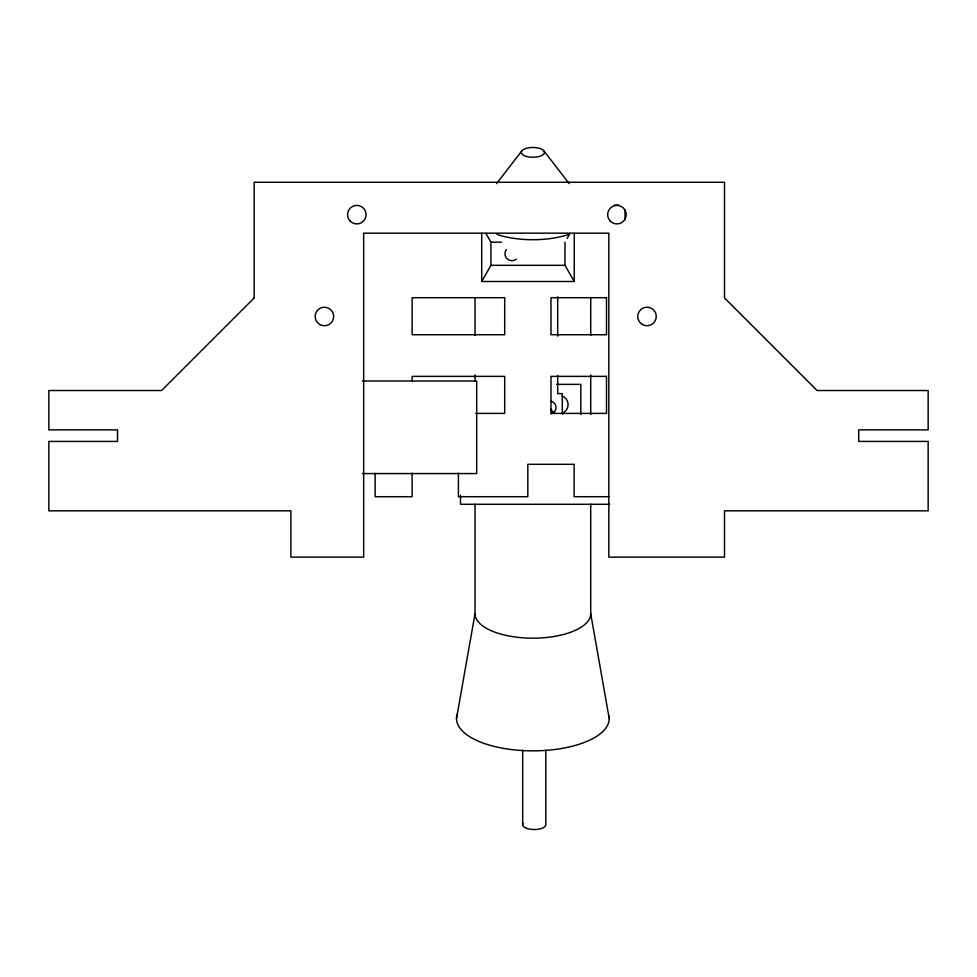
<?xml version="1.0" encoding="UTF-8"?>
<svg xmlns="http://www.w3.org/2000/svg" width="977" height="977" viewBox="0 0 977 977"><rect width="100%" height="100%" fill="white"/><g stroke="black" fill="none" stroke-linecap="round" stroke-linejoin="round"><path stroke-width="1.47" d="M456.503 718.583L475.017 613.727L475.017 504.23M574.256 233.479L574.256 281.51L481.698 281.51L490.955 265.317L490.955 242.174L485.96 233.454M567.136 238.437L569.982 233.454M496.548 183.627L521.694 151.093M614.362 205.146L618.929 205.146M490.955 242.174L501.531 242.174M490.955 265.317L564.999 265.317L574.256 281.51M362.272 381.006L476.691 381.006L476.691 473.564L362.272 473.564M556.67 384.364L580.814 384.364L580.814 414.443M475.872 413.405L504.694 413.405L504.694 376.377L412.135 376.377L412.135 380.822M608.83 496.707L574.122 496.707L574.122 464.307L527.836 464.307L527.836 496.707L458.421 496.707L458.421 473.149M609.648 504.291L460.509 504.291L460.509 495.266M544.042 151.093L569.188 183.627M590.719 504.23L590.719 613.727L609.221 718.583M625.024 209.53L625.024 219.764M590.719 297.399L590.719 335.416M590.719 374.96L590.719 414.504M564.999 242.174L564.999 265.317M562.312 414.089L562.312 393.621L557.684 393.621L557.684 375.473M557.684 296.788L557.684 336.137M545.825 750.177L545.825 824.649A11.565 4.885 0 0 1 532.734 829.497A11.565 4.885 0 0 1 523.074 823.379M522.683 750.177L522.683 824.649M481.698 233.479L481.698 281.51M475.017 297.399L475.017 335.416M475.017 374.96L475.017 381.042M412.135 473.149L412.135 496.707L375.119 496.707L375.119 473.32M562.105 395.966A9.257 9.257 0 0 1 563.424 412.66M554.509 412.807A9.257 9.257 0 0 1 550.539 408.716M608.94 715.775A76.365 32.265 0 0 1 531.195 750.849A76.365 32.265 0 0 1 457.163 714.37M590.719 613.727A57.851 24.449 0 0 1 532.868 638.176A57.851 24.449 0 0 1 475.017 613.727M568.748 234.443A57.851 24.449 0 0 1 496.975 234.443M551.26 401.254A6.485 6.485 0 0 1 551.26 413.772M516.32 259.137A6.937 6.937 0 0 1 506.342 249.648M254.154 297.961L161.596 390.519L48.85 390.519L48.85 429.856L117.509 429.856L117.509 441.421L48.85 441.421L48.85 510.837L290.865 510.837L290.865 557.122L363.664 557.122L363.664 233.161L608.83 233.161L608.83 557.122L724.519 557.122L724.519 510.837L928.15 510.837L928.15 441.421L858.734 441.421L858.734 429.856L928.15 429.856L928.15 390.519L817.077 390.519L724.519 297.961L724.519 182.259L254.154 182.259L254.154 297.961M504.694 297.704L412.135 297.704L412.135 334.732L504.694 334.732L504.694 297.704M606.509 297.704L550.979 297.704L550.979 334.732L606.509 334.732L606.509 297.704M606.509 376.377L550.979 376.377L550.979 413.405L606.509 413.405L606.509 376.377M527.079 156.589A11.565 4.885 0 0 0 544.433 152.351A11.565 4.885 0 0 0 527.079 148.125A11.565 4.885 0 0 0 527.079 156.589M610.381 221.205A9.257 9.257 0 0 0 625.866 217.053A9.257 9.257 0 0 0 614.533 205.72A9.257 9.257 0 0 0 610.381 221.205M350.267 221.205A9.257 9.257 0 0 0 365.752 217.053A9.257 9.257 0 0 0 354.419 205.72A9.257 9.257 0 0 0 350.267 221.205M319.784 324.486A9.257 9.257 0 0 0 333.67 316.475A9.257 9.257 0 0 0 319.784 308.451A9.257 9.257 0 0 0 319.784 324.486M642.377 324.486A9.257 9.257 0 0 0 656.263 316.475A9.257 9.257 0 0 0 642.377 308.451A9.257 9.257 0 0 0 642.377 324.486"/></g></svg>
